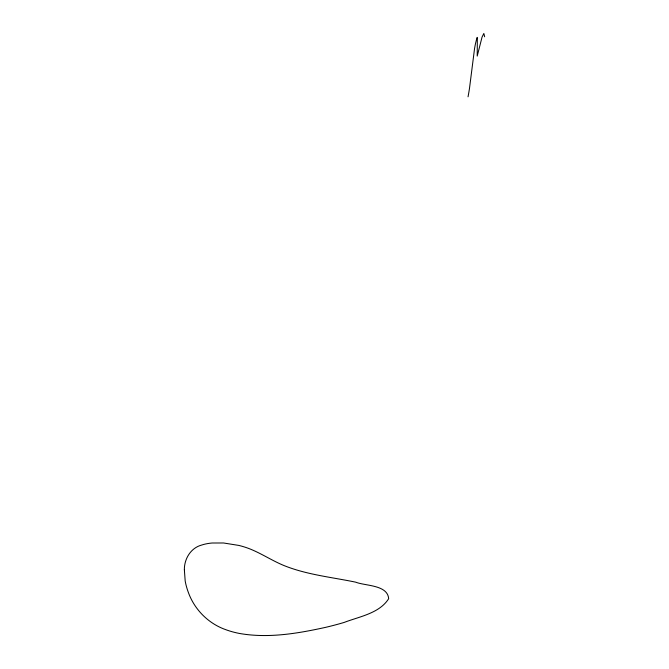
<?xml version="1.0" encoding="UTF-8"?>
<svg xmlns="http://www.w3.org/2000/svg" width="669" height="669" viewBox="0 0 669 669"><rect width="100%" height="100%" fill="white"/><g stroke="black" fill="none" stroke-linecap="round" stroke-linejoin="round"><path stroke-width="1" d="M468.049 96.804L468.835 92.389A40.282 2.902 -82.1 0 0 469.504 88.275L474.564 48.477A26.091 1.882 -82.1 0 1 475.517 43.552L476.872 38.091A14.852 1.07 -82.1 0 1 477.34 37.414L477.214 56.087L482.073 37.029L483.854 33.45L484.649 36.778M184.36 569.662L185.179 580.918A245.423 117.108 5.7 0 0 188.39 592.525C194.528 609.551 208.352 623.475 225.428 629.546A47.742 22.779 5.7 0 0 239.209 633.409C268.01 638.552 297.462 633.551 325.686 627.338A267.466 127.62 5.7 0 0 344.175 622.429C359.42 616.542 379.306 613.465 388.664 598.713C387.635 584.739 365.5 586.044 355.682 582.164C332.543 577.364 308.702 574.964 286.483 566.526C273.521 561.684 262.072 553.639 249.186 548.639A50.234 23.967 5.7 0 0 238.85 545.427L223.546 542.985L212.09 543.011A32.338 15.429 5.7 0 0 201.653 545.059C190.79 547.903 184.268 558.832 184.36 569.662"/></g></svg>
